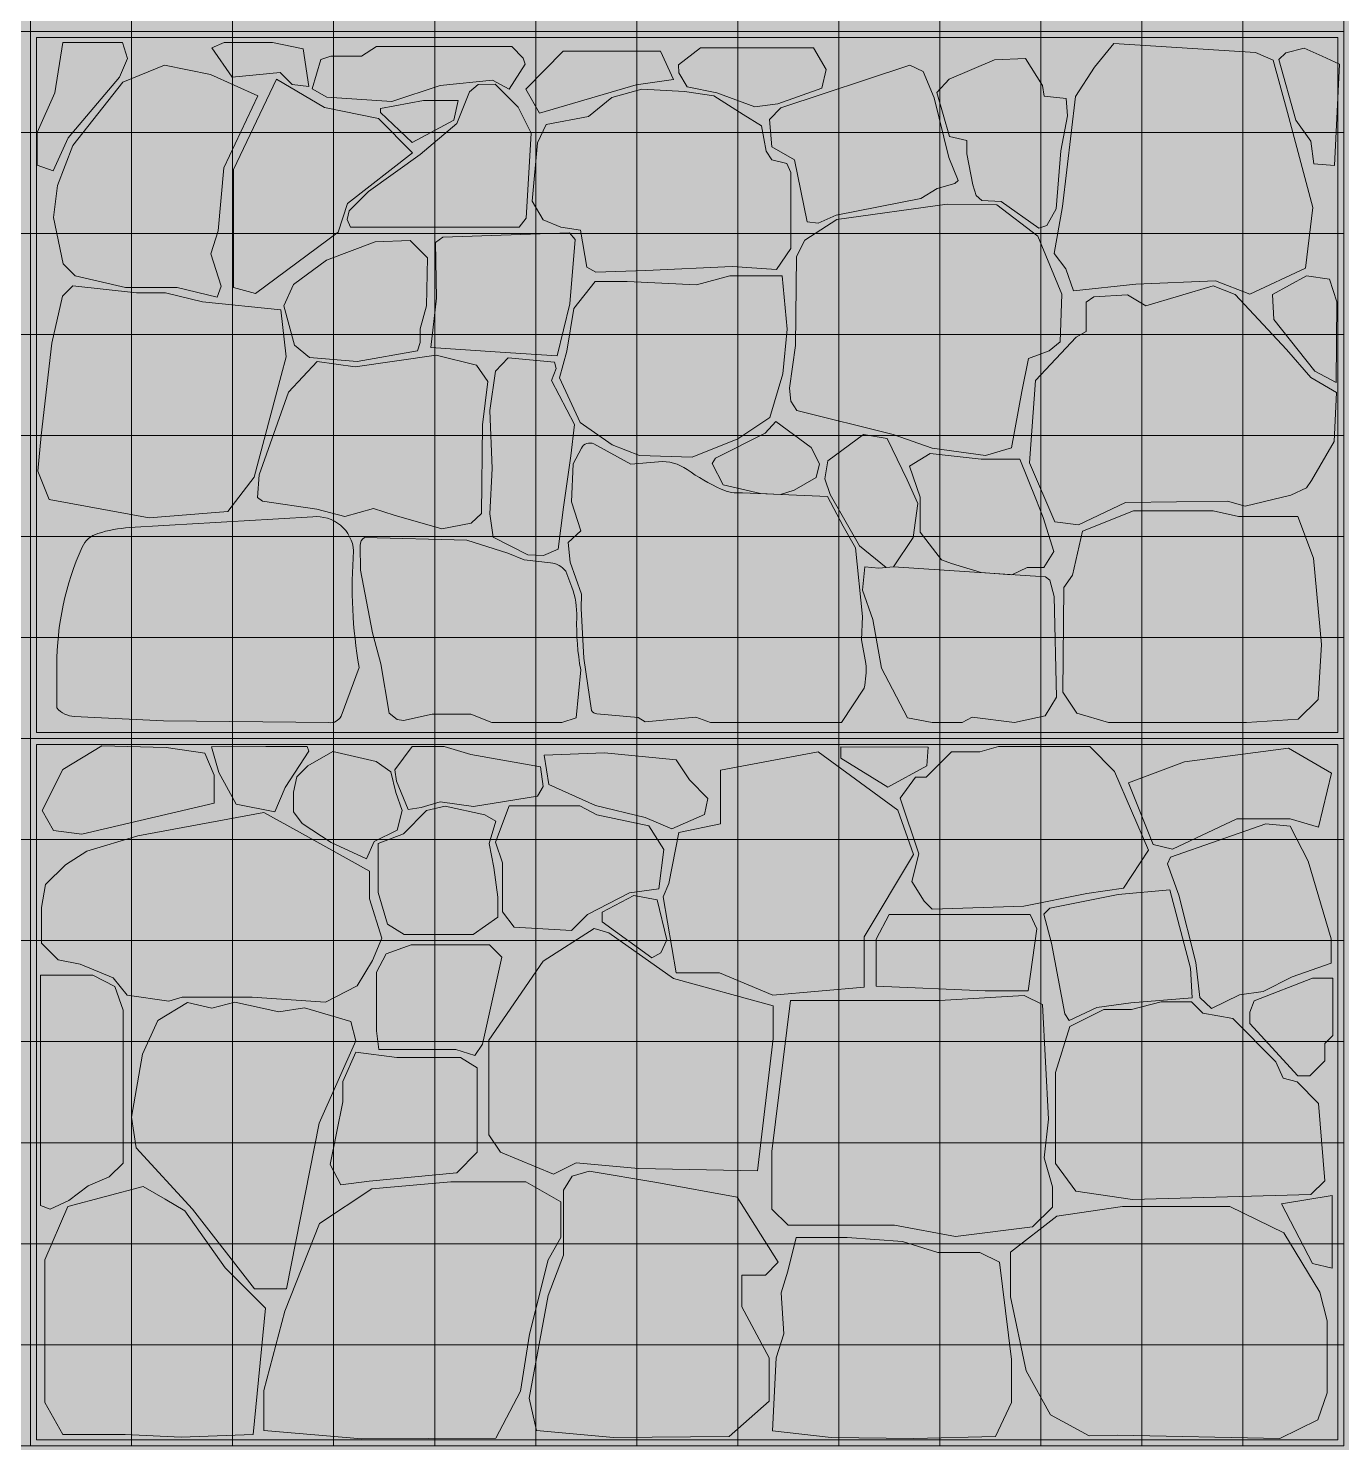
# Model space of a CAD drawing. Header units: centimetres. Extents: x -4381 to 5639, y -3920 to 4826.
# Drawn here: x 189.144 to 190.524, y 2.444 to 3.93 of the extents above; entities that cross this region are included whole.
import ezdxf
from ezdxf.xclip import XClip

# ---------------------------------------------------------------- set-up
doc = ezdxf.new("R2010")
doc.units = ezdxf.units.CM
doc.header["$MEASUREMENT"] = 0
doc.header["$XCLIPFRAME"] = 0
doc.set_wipeout_variables(frame=1)
doc.linetypes.add('Wipeout_Contour', pattern=[100, 0, -100])
for name, color, linetype in [('0- SITE', 7, 'Continuous'), ('Drawing & Figure', 7, 'Continuous'), ('Mur de clôture', 7, 'Continuous')]:
    doc.layers.add(name, color=color, linetype=linetype)
for name, color, linetype, lineweight, true_color in [('cad-block.com_Pen_No__62', 7, 'Continuous', 5, 0xaaaaaa), ('hatch stone_Pen_No__254', 7, 'Continuous', 13, 0xe8e8e8), ('Mur de clôture_Pen_No__178', 7, 'Continuous', 5, 0xbda888)]:
    doc.layers.add(name, color=color, linetype=linetype, lineweight=lineweight, true_color=true_color)
doc.layers.add('net_Pen_No__1', color=7, linetype='Continuous', lineweight=5)

# ---------------------------------------------------------------- blocks, each defined once
blk = doc.blocks.new('Drawing_15_15', base_point=(-267.6734, 10.6179))
at = {"layer": 'hatch stone_Pen_No__254', "linetype": 'Continuous', "ltscale": 10}
for points in [[(189.1701, 3.7803), (189.186, 3.8148), (189.2398, 3.8787), (189.2482, 3.8982), (189.2431, 3.9149), (189.1802, 3.9149), (189.1721, 3.8621), (189.1533, 3.8206), (189.1533, 3.7861)], [(189.3584, 3.8785), (189.4087, 3.8835), (189.4212, 3.871), (189.4388, 3.8688), (189.433, 3.9083), (189.4007, 3.9149), (189.3498, 3.9149), (189.3368, 3.9094)], [(189.4516, 3.8972), (189.4424, 3.8662), (189.4576, 3.8575), (189.5262, 3.8532), (189.577, 3.8697), (189.6317, 3.8753), (189.6494, 3.8661), (189.6662, 3.8922), (189.6642, 3.8986), (189.652, 3.9108), (189.5098, 3.9108), (189.4941, 3.9007), (189.462, 3.9007)], [(189.978, 3.8671), (189.9824, 3.8867), (189.9692, 3.9093), (189.8504, 3.9093), (189.8272, 3.8914), (189.8275, 3.8831), (189.8364, 3.8685), (189.8676, 3.8622), (189.9075, 3.8473), (189.9318, 3.8506)], [(190.2425, 3.6542), (190.308, 3.6612), (190.3917, 3.6647), (190.4277, 3.6504), (190.486, 3.6778), (190.4938, 3.7417), (190.4674, 3.8415), (190.4523, 3.8965), (190.4336, 3.9046), (190.2848, 3.914), (190.2644, 3.889), (190.2445, 3.8582), (190.2309, 3.7427), (190.2221, 3.6933), (190.2342, 3.6772)], [(189.6814, 3.8409), (189.7827, 3.8705), (189.822, 3.8762), (189.8084, 3.9058), (189.7062, 3.9058), (189.6669, 3.866)], [(190.14, 3.7542), (190.146, 3.7491), (190.1663, 3.7481), (190.2059, 3.7199), (190.2142, 3.7227), (190.2242, 3.7401), (190.229, 3.8013), (190.2362, 3.838), (190.2345, 3.8563), (190.2116, 3.8587), (190.2099, 3.8698), (190.1918, 3.8983), (190.1593, 3.8967), (190.1116, 3.8764), (190.0989, 3.8626), (190.112, 3.8161), (190.1304, 3.8119), (190.1304, 3.798), (190.1367, 3.7656)], [(190.5166, 3.7858), (190.5218, 3.8924), (190.5038, 3.9008), (190.4849, 3.909), (190.4654, 3.9042), (190.4582, 3.897), (190.4761, 3.8335), (190.4918, 3.8113), (190.495, 3.7874)], [(189.3426, 3.6474), (189.3466, 3.659), (189.3357, 3.6931), (189.3436, 3.717), (189.3494, 3.7834), (189.3854, 3.8589), (189.3355, 3.8814), (189.287, 3.8913), (189.2433, 3.8732), (189.1907, 3.8067), (189.1748, 3.7648), (189.1707, 3.7312), (189.1808, 3.6823), (189.1933, 3.6699), (189.2462, 3.6577), (189.3004, 3.6577)], [(189.9624, 3.7267), (189.974, 3.7251), (189.9931, 3.7337), (190.0819, 3.7512), (190.0992, 3.7615), (190.1178, 3.7667), (190.1211, 3.7699), (190.1115, 3.7941), (190.096, 3.857), (190.0843, 3.8846), (190.0705, 3.8912), (189.9349, 3.8462), (189.9228, 3.834), (189.9253, 3.8054), (189.9491, 3.7918)], [(189.4049, 3.8765), (189.3596, 3.7816), (189.3596, 3.6577), (189.3827, 3.6514), (189.4696, 3.7158), (189.4794, 3.7459), (189.5479, 3.7991), (189.5119, 3.8351), (189.4552, 3.8467)], [(189.6167, 3.8709), (189.6075, 3.8631), (189.5943, 3.8298), (189.5559, 3.7972), (189.5016, 3.7584), (189.4812, 3.738), (189.4792, 3.729), (189.4828, 3.7209), (189.6598, 3.7209), (189.6672, 3.7303), (189.6723, 3.8199), (189.6588, 3.8472), (189.6348, 3.8712)], [(189.7243, 3.7179), (189.731, 3.6788), (189.7404, 3.6738), (189.7928, 3.6753), (189.8837, 3.6795), (189.9301, 3.6766), (189.9452, 3.6986), (189.9454, 3.7785), (189.941, 3.7877), (189.9254, 3.7916), (189.9195, 3.8009), (189.9145, 3.8273), (189.8952, 3.8395), (189.8643, 3.8591), (189.8337, 3.8635), (189.7888, 3.8661), (189.7574, 3.8574), (189.7328, 3.8372), (189.6883, 3.8287), (189.6791, 3.8095), (189.6736, 3.7484), (189.6851, 3.7288), (189.7037, 3.7209)], [(189.5142, 3.8415), (189.5473, 3.8101), (189.5911, 3.8335), (189.5956, 3.854), (189.5593, 3.854), (189.5142, 3.8455)], [(189.9515, 3.5282), (190.0528, 3.5031), (190.0938, 3.4886), (190.1499, 3.4809), (190.1773, 3.4891), (190.188, 3.5483), (190.1951, 3.583), (190.2167, 3.5909), (190.2285, 3.6005), (190.2302, 3.6507), (190.2048, 3.7114), (190.1617, 3.7443), (190.1096, 3.7452), (189.9935, 3.7291), (189.9602, 3.7073), (189.9514, 3.6903), (189.9501, 3.5967), (189.9438, 3.5519), (189.9454, 3.5383)], [(189.4394, 3.5841), (189.4897, 3.5798), (189.5531, 3.591), (189.5558, 3.5997), (189.5558, 3.6143), (189.5624, 3.6382), (189.5634, 3.6888), (189.5453, 3.7069), (189.5085, 3.7055), (189.4573, 3.6862), (189.4227, 3.6606), (189.4126, 3.6383), (189.4238, 3.5971)], [(189.5672, 3.5946), (189.6398, 3.5896), (189.6999, 3.5857), (189.7132, 3.6405), (189.7187, 3.7081), (189.7126, 3.7151), (189.5798, 3.7106), (189.5721, 3.7049), (189.5729, 3.6463)], [(189.1661, 3.4348), (189.271, 3.4156), (189.3538, 3.4221), (189.3814, 3.4581), (189.4098, 3.5652), (189.4151, 3.5848), (189.4094, 3.634), (189.3271, 3.6424), (189.2883, 3.6518), (189.2578, 3.6518), (189.1908, 3.6594), (189.18, 3.6486), (189.1687, 3.5989), (189.1574, 3.5021), (189.154, 3.4645)], [(189.7024, 3.5625), (189.7239, 3.5158), (189.7577, 3.4922), (189.7863, 3.4811), (189.8416, 3.4793), (189.8897, 3.4987), (189.9232, 3.5211), (189.937, 3.567), (189.9414, 3.6138), (189.9362, 3.6699), (189.8814, 3.6699), (189.8462, 3.6604), (189.7732, 3.6639), (189.7397, 3.6639), (189.7172, 3.6356), (189.7098, 3.5906)], [(190.2229, 3.4115), (190.2476, 3.4083), (190.297, 3.4316), (190.4043, 3.4329), (190.4229, 3.4277), (190.4708, 3.4393), (190.4872, 3.4472), (190.4924, 3.4549), (190.5164, 3.4959), (190.5188, 3.5471), (190.4917, 3.563), (190.4663, 3.5924), (190.4121, 3.6501), (190.3892, 3.6592), (190.3185, 3.6384), (190.2991, 3.6498), (190.2636, 3.6478), (190.2556, 3.6422), (190.2556, 3.6113), (190.245, 3.6053), (190.2023, 3.5597), (190.196, 3.4734)], [(190.4513, 3.6502), (190.4527, 3.6239), (190.4958, 3.5696), (190.5182, 3.5577), (190.5192, 3.6425), (190.5113, 3.6665), (190.4871, 3.6697)], [(189.3848, 3.437), (189.39, 3.4331), (189.4472, 3.4246), (189.4766, 3.4169), (189.5068, 3.4254), (189.5285, 3.4184), (189.5787, 3.404), (189.6095, 3.41), (189.6204, 3.4202), (189.6214, 3.5131), (189.6269, 3.5587), (189.6149, 3.576), (189.5725, 3.5866), (189.4875, 3.5743), (189.4476, 3.5797), (189.4174, 3.5477), (189.3866, 3.4608)], [(189.669, 3.3767), (189.6856, 3.3758), (189.701, 3.3825), (189.7065, 3.4266), (189.7142, 3.4807), (189.7181, 3.5136), (189.6938, 3.56), (189.6987, 3.5723), (189.6971, 3.5792), (189.6482, 3.5836), (189.635, 3.5697), (189.6289, 3.5283), (189.6315, 3.4672), (189.6292, 3.4197), (189.6324, 3.3951)], [(189.8744, 3.4502), (189.9134, 3.441), (189.9343, 3.4401), (189.9489, 3.4446), (189.972, 3.4579), (189.9754, 3.4722), (189.9666, 3.4893), (189.9294, 3.5167), (189.9182, 3.5045), (189.8663, 3.4784), (189.8628, 3.4728)], [(189.7922, 3.2011), (189.8454, 3.2061), (189.861, 3.2003), (189.9987, 3.2003), (190.0223, 3.2366, 0.078557), (190.0241, 3.2625), (190.0196, 3.2875), (190.0207, 3.3117), (190.0133, 3.3839), (190.0003, 3.4068), (189.9837, 3.438), (189.8945, 3.4418, -0.129508), (189.8722, 3.4457, -0.047136), (189.8363, 3.4663, 0.178869), (189.8062, 3.4744), (189.7771, 3.4718), (189.7383, 3.4932, 0.402294), (189.7252, 3.4889), (189.7165, 3.4724), (189.7149, 3.4324), (189.7247, 3.4017), (189.7113, 3.3896), (189.7134, 3.369), (189.7254, 3.3353), (189.725, 3.3201), (189.7279, 3.268), (189.736, 3.2129, 0.271244), (189.7415, 3.2096), (189.7848, 3.2057)], [(189.9809, 3.4566), (189.9866, 3.44), (190.0174, 3.3862), (190.0454, 3.3634), (190.0531, 3.3642), (190.0739, 3.3948), (190.0787, 3.4307), (190.0676, 3.4556), (190.0465, 3.4989), (190.0217, 3.5032), (189.9843, 3.4755)], [(190.1141, 3.3676), (190.1452, 3.358), (190.1774, 3.3558), (190.1938, 3.3634), (190.2111, 3.3634), (190.2217, 3.3802), (190.2106, 3.4159), (190.2027, 3.4354), (190.1858, 3.4771), (190.1454, 3.4771), (190.0916, 3.483), (190.07, 3.4698), (190.0812, 3.4373), (190.0812, 3.4006), (190.1036, 3.3713)], [(190.2792, 3.2003), (190.3439, 3.2003), (190.4242, 3.2003), (190.4786, 3.2038), (190.4993, 3.2245), (190.503, 3.2825), (190.4944, 3.3732), (190.478, 3.4168), (190.4157, 3.4168), (190.3891, 3.4229), (190.3054, 3.4229), (190.2519, 3.4016), (190.2412, 3.3554), (190.2321, 3.3424), (190.2311, 3.2324), (190.2458, 3.2101)], [(189.174, 3.2157, 0.202929), (189.1924, 3.2068), (189.2862, 3.2023), (189.46, 3.2003, 0.315943), (189.4728, 3.2072), (189.4917, 3.2583, -0.062601), (189.4859, 3.3807, 0.423499), (189.4431, 3.4166), (189.2503, 3.4053, 0.056058), (189.2172, 3.3991, 0.216368), (189.2007, 3.3847, 0.106349), (189.174, 3.2603)], [(189.5233, 3.2102), (189.5315, 3.2036), (189.5382, 3.2026), (189.5684, 3.2092), (189.6091, 3.2092), (189.631, 3.2003), (189.7048, 3.2003), (189.7199, 3.2054), (189.7246, 3.2558, -0.055011), (189.7204, 3.3107, 0.099308), (189.7151, 3.3428), (189.7088, 3.3594, 0.204724), (189.6928, 3.3684), (189.6652, 3.3715), (189.6479, 3.3784), (189.6048, 3.3922), (189.4974, 3.3949, 0.262334), (189.4927, 3.3863), (189.493, 3.3607), (189.5056, 3.2948), (189.5144, 3.2621)], [(190.0678, 3.2053), (190.0938, 3.2003), (190.1255, 3.2003), (190.136, 3.2061), (190.1803, 3.2003), (190.2127, 3.2073), (190.2245, 3.2271), (190.2219, 3.333), (190.2175, 3.35), (190.2128, 3.3534), (190.0531, 3.3642), (190.0378, 3.3625), (190.0231, 3.3639), (190.0208, 3.3396), (190.0315, 3.3086), (190.0406, 3.2576)], [(189.3394, 3.1156), (189.3394, 3.1451), (189.3297, 3.1681), (189.2889, 3.1743), (189.2213, 3.1758), (189.1803, 3.1512), (189.1586, 3.1081), (189.1704, 3.0871), (189.2003, 3.083)], [(189.3624, 3.1148), (189.4032, 3.1066), (189.414, 3.1322), (189.4387, 3.1703), (189.4372, 3.1754), (189.3937, 3.1752), (189.3364, 3.175), (189.3442, 3.148)], [(189.4639, 3.17), (189.4379, 3.155), (189.4262, 3.1434), (189.4227, 3.1273), (189.4227, 3.1066), (189.4319, 3.0945), (189.4622, 3.0742), (189.4993, 3.0573), (189.5074, 3.0755), (189.5315, 3.0873), (189.5368, 3.108), (189.5303, 3.1268), (189.525, 3.1485), (189.5096, 3.1596)], [(189.5308, 3.1387), (189.5433, 3.1092), (189.557, 3.1113), (189.5768, 3.1171), (189.6118, 3.1123), (189.6792, 3.1229), (189.685, 3.1333), (189.6822, 3.1538), (189.609, 3.167), (189.5809, 3.1751), (189.5473, 3.1754), (189.5291, 3.1507)], [(189.6863, 3.1662), (189.6911, 3.1352), (189.7402, 3.1134), (189.7921, 3.1005), (189.8203, 3.0886), (189.8546, 3.1038), (189.8582, 3.1207), (189.8389, 3.1401), (189.825, 3.1611), (189.7497, 3.1686)], [(189.8249, 2.9374), (189.8702, 2.9374), (189.9265, 2.9139), (190.0225, 2.9222), (190.0225, 2.9752), (190.0741, 3.0618), (190.0576, 3.1085), (189.9739, 3.1696), (189.8714, 3.1505), (189.8715, 3.094), (189.8277, 3.0848), (189.8171, 3.0312), (189.8111, 3.0173)], [(189.9978, 3.1749), (189.998, 3.1631), (190.0473, 3.1324), (190.0881, 3.1549), (190.0898, 3.1745)], [(190.0938, 3.0043), (190.19, 3.0076), (190.2565, 3.0209), (190.2949, 3.0262), (190.3213, 3.0664), (190.2855, 3.1491), (190.2594, 3.1752), (190.1634, 3.1752), (190.1439, 3.1695), (190.1141, 3.1695), (190.0877, 3.1431), (190.0764, 3.1431), (190.0603, 3.121), (190.0798, 3.0625), (190.0726, 3.0335), (190.0854, 3.0127)], [(190.3464, 3.0674), (190.414, 3.0991), (190.4702, 3.0991), (190.4997, 3.0903), (190.5134, 3.1471), (190.4682, 3.1735), (190.359, 3.1593), (190.3001, 3.1371), (190.3261, 3.0723)], [(189.5117, 3.0733), (189.5117, 3.0217), (189.5214, 2.9886), (189.539, 2.9777), (189.6114, 2.9777), (189.6373, 2.9958), (189.6373, 3.0168), (189.6331, 3.0481), (189.6282, 3.0734), (189.6354, 3.0967), (189.6238, 3.1035), (189.582, 3.1124), (189.5626, 3.1081), (189.5382, 3.0836)], [(189.635, 3.0746), (189.6425, 3.0531), (189.6425, 3.0015), (189.6546, 2.9854), (189.715, 2.9819), (189.7317, 2.9986), (189.7758, 3.0216), (189.8067, 3.0257), (189.812, 3.0671), (189.796, 3.0919), (189.7416, 3.1034), (189.7237, 3.1129), (189.6493, 3.1129)], [(189.158, 3.006), (189.158, 2.9686), (189.1755, 2.9512), (189.1986, 2.9464), (189.2334, 2.9323), (189.248, 2.9141), (189.2916, 2.9077), (189.3059, 2.9119), (189.3793, 2.9119), (189.4565, 2.9066), (189.4895, 2.9236), (189.5058, 2.9502), (189.5157, 2.9737), (189.5025, 3.015), (189.5025, 3.0443), (189.3914, 3.106), (189.2591, 3.0814), (189.2054, 3.0653), (189.1832, 3.051), (189.1623, 3.0301)], [(190.3752, 2.9114), (190.3873, 2.8999), (190.4169, 2.9142), (190.4418, 2.9179), (190.4722, 2.9331), (190.5131, 2.9477), (190.5131, 2.973), (190.4891, 3.0549), (190.4702, 3.0916), (190.4446, 3.0941), (190.3443, 3.0591), (190.3412, 3.0519), (190.3529, 3.0191), (190.3709, 2.9481)], [(189.7471, 2.991), (189.7993, 2.9533), (189.8089, 2.9585), (189.8151, 2.9721), (189.8049, 3.014), (189.7802, 3.0188), (189.7471, 3.0013)], [(190.2334, 2.8942), (190.2377, 2.8874), (190.267, 2.901), (190.3025, 2.906), (190.3672, 2.9111), (190.3654, 2.9424), (190.3435, 3.0246), (190.2893, 3.0198), (190.2175, 3.0053), (190.2113, 2.9991), (190.2192, 2.9687)], [(190.035, 2.9234), (190.1494, 2.9185), (190.1948, 2.9185), (190.2037, 2.9838), (190.1969, 2.9988), (190.0485, 2.9988), (190.035, 2.9729)], [(189.7854, 2.7318), (189.9104, 2.7294), (189.9267, 2.8685), (189.9267, 2.9026), (189.822, 2.9315), (189.7541, 2.9794), (189.7385, 2.984), (189.685, 2.9495), (189.628, 2.8665), (189.628, 2.7671), (189.6401, 2.7491), (189.6961, 2.726), (189.7196, 2.7378)], [(189.5123, 2.8568), (189.5933, 2.8568), (189.6132, 2.8504), (189.6214, 2.8624), (189.6417, 2.9538), (189.6286, 2.967), (189.5465, 2.967), (189.5201, 2.9573), (189.5098, 2.9381), (189.5098, 2.8764)], [(189.1569, 2.6928), (189.1671, 2.689), (189.1865, 2.698), (189.2069, 2.7135), (189.2292, 2.723), (189.2436, 2.7374), (189.2436, 2.898), (189.2349, 2.9232), (189.2119, 2.9349), (189.1569, 2.9349)], [(190.4276, 2.8841), (190.4781, 2.8291), (190.4908, 2.8291), (190.5066, 2.8449), (190.5066, 2.863), (190.515, 2.8715), (190.515, 2.9318), (190.4935, 2.9318), (190.4323, 2.9079), (190.4276, 2.8961)], [(189.9253, 2.6889), (189.9424, 2.6722), (190.0541, 2.6722), (190.1182, 2.6604), (190.1994, 2.6704), (190.2203, 2.6913), (190.2203, 2.7126), (190.2117, 2.7431), (190.2162, 2.7836), (190.2099, 2.9043), (190.1906, 2.9137), (190.1014, 2.9084), (189.945, 2.9084), (189.9253, 2.7496)], [(189.2575, 2.7534), (189.3165, 2.6892), (189.3816, 2.6053), (189.4155, 2.6053), (189.4498, 2.7793), (189.4881, 2.8661), (189.4831, 2.8863), (189.4344, 2.9005), (189.4074, 2.8964), (189.3612, 2.9067), (189.3369, 2.9003), (189.3114, 2.9062), (189.2803, 2.8873), (189.2639, 2.8519), (189.2524, 2.7859)], [(190.3044, 2.6993), (190.4917, 2.7044), (190.5063, 2.719), (190.4997, 2.8002), (190.4773, 2.8227), (190.4626, 2.8267), (190.455, 2.844), (190.4097, 2.8893), (190.3782, 2.8949), (190.3663, 2.9069), (190.3346, 2.9069), (190.3032, 2.8988), (190.2742, 2.8988), (190.2385, 2.8809), (190.2234, 2.8327), (190.2234, 2.7372), (190.2448, 2.7079)], [(189.4726, 2.7145), (189.5023, 2.7185), (189.5944, 2.7274), (189.6158, 2.7488), (189.6158, 2.8375), (189.5981, 2.8486), (189.5313, 2.8486), (189.4881, 2.8541), (189.4744, 2.8232), (189.4744, 2.8017), (189.4613, 2.7359)], [(189.6704, 2.4903), (189.6782, 2.4565), (189.759, 2.4492), (189.8804, 2.4503), (189.9227, 2.4874), (189.9227, 2.5329), (189.8939, 2.5863), (189.8939, 2.6198), (189.9186, 2.6198), (189.9321, 2.6333), (189.8888, 2.7015), (189.8046, 2.7172), (189.7335, 2.7289), (189.7154, 2.7238), (189.7065, 2.7091), (189.7065, 2.6408), (189.6903, 2.5982)], [(189.1615, 2.6359), (189.1615, 2.486), (189.1802, 2.4524), (189.2459, 2.4524), (189.3046, 2.4493), (189.3805, 2.4522), (189.3932, 2.5851), (189.3508, 2.6275), (189.3087, 2.6872), (189.2647, 2.7129), (189.1855, 2.6918)], [(189.3915, 2.4566), (189.4946, 2.4478), (189.6355, 2.4484), (189.6611, 2.4979), (189.6706, 2.5577), (189.6902, 2.6358), (189.7036, 2.6592), (189.7036, 2.6967), (189.667, 2.7177), (189.5879, 2.7177), (189.505, 2.7103), (189.45, 2.674), (189.4135, 2.582), (189.3915, 2.4984)], [(190.4593, 2.4482), (190.4991, 2.4677), (190.5089, 2.4962), (190.5089, 2.5716), (190.5013, 2.6019), (190.4635, 2.6643), (190.4066, 2.692), (190.294, 2.692), (190.225, 2.6817), (190.176, 2.644), (190.176, 2.5968), (190.1927, 2.5191), (190.2183, 2.4729), (190.2589, 2.451), (190.2885, 2.4516)], [(190.461, 2.6946), (190.4935, 2.632), (190.5142, 2.6272), (190.5142, 2.7034)], [(189.9259, 2.4561), (189.9877, 2.4491), (190.0747, 2.4481), (190.1605, 2.4503), (190.1773, 2.486), (190.1773, 2.5311), (190.1645, 2.6333), (190.1441, 2.6435), (190.0997, 2.6435), (190.0628, 2.655), (190.0047, 2.6594), (189.9511, 2.6594), (189.9421, 2.6239), (189.935, 2.6011), (189.9379, 2.5582), (189.9299, 2.5328)]]:
    blk.add_hatch(color=256, dxfattribs=at).paths.add_polyline_path(points)
at = {"color": 254, "linetype": 'Wipeout_Contour', "lineweight": 0, "ltscale": 758.757441}
blk.add_wipeout([(187.8035, 2.5014), (191.5008, 2.1556), (191.5693, 2.1494), (187.8062, 2.5014)], dxfattribs=at).dxf.layer = '0- SITE'
at = {"color": 254, "linetype": 'Wipeout_Contour', "lineweight": 0, "ltscale": 1671.77046}
blk.add_wipeout([(179.4853, 5.4131), (179.4853, 3.1827), (181.1878, 3.0031), (181.4619, 2.9897), (187.4252, 2.5376), (187.8062, 2.5014), (191.5693, 2.1494), (191.6061, 2.1461), (191.6061, 5.4131)], dxfattribs=at).dxf.layer = 'Mur de clôture'
at = {"layer": 'Mur de clôture_Pen_No__178', "linetype": 'Continuous', "ltscale": 10}
blk.add_hatch(color=256, dxfattribs=at).paths.add_polyline_path([(179.4853, 5.4131), (179.4853, 3.1827), (181.1878, 3.0031), (181.4619, 2.9897), (187.4252, 2.5376), (187.8062, 2.5014), (191.5693, 2.1494), (191.6061, 2.1461), (191.6061, 5.4131)])
at = {"layer": 'cad-block.com_Pen_No__62', "linetype": 'Continuous', "ltscale": 10, "flags": 128}
for points in [[(189.1701, 3.7803), (189.1533, 3.7861), (189.1533, 3.8206), (189.1721, 3.8621), (189.1802, 3.9149), (189.2431, 3.9149), (189.2482, 3.8982), (189.2398, 3.8787), (189.186, 3.8148), (189.1701, 3.7803)], [(189.3584, 3.8785), (189.3368, 3.9094), (189.3498, 3.9149), (189.4007, 3.9149), (189.433, 3.9083), (189.4388, 3.8688), (189.4212, 3.871), (189.4087, 3.8835), (189.3584, 3.8785)], [(189.4516, 3.8972), (189.4424, 3.8662), (189.4576, 3.8575), (189.5262, 3.8532), (189.577, 3.8697), (189.6317, 3.8753), (189.6494, 3.8661), (189.6662, 3.8922), (189.6642, 3.8986), (189.652, 3.9108), (189.5098, 3.9108), (189.4941, 3.9007), (189.462, 3.9007), (189.4516, 3.8972)], [(189.978, 3.8671), (189.9318, 3.8506), (189.9075, 3.8473), (189.8676, 3.8622), (189.8364, 3.8685), (189.8275, 3.8831), (189.8272, 3.8914), (189.8504, 3.9093), (189.9692, 3.9093), (189.9824, 3.8867), (189.978, 3.8671)], [(190.2425, 3.6542), (190.2342, 3.6772), (190.2221, 3.6933), (190.2309, 3.7427), (190.2445, 3.8582), (190.2644, 3.889), (190.2848, 3.914), (190.4336, 3.9046), (190.4523, 3.8965), (190.4674, 3.8415), (190.4938, 3.7417), (190.486, 3.6778), (190.4277, 3.6504), (190.3917, 3.6647), (190.308, 3.6612), (190.2425, 3.6542)], [(189.6814, 3.8409), (189.6669, 3.866), (189.7062, 3.9058), (189.8084, 3.9058), (189.822, 3.8762), (189.7827, 3.8705), (189.6814, 3.8409)], [(190.14, 3.7542), (190.1367, 3.7656), (190.1304, 3.798), (190.1304, 3.8119), (190.112, 3.8161), (190.0989, 3.8626), (190.1116, 3.8764), (190.1593, 3.8967), (190.1918, 3.8983), (190.2099, 3.8698), (190.2116, 3.8587), (190.2345, 3.8563), (190.2362, 3.838), (190.229, 3.8013), (190.2242, 3.7401), (190.2142, 3.7227), (190.2059, 3.7199), (190.1663, 3.7481), (190.146, 3.7491), (190.14, 3.7542)], [(190.5166, 3.7858), (190.5218, 3.8924), (190.5038, 3.9008), (190.4849, 3.909), (190.4654, 3.9042), (190.4582, 3.897), (190.4761, 3.8335), (190.4918, 3.8113), (190.495, 3.7874), (190.5166, 3.7858)], [(189.3426, 3.6474), (189.3004, 3.6577), (189.2462, 3.6577), (189.1933, 3.6699), (189.1808, 3.6823), (189.1707, 3.7312), (189.1748, 3.7648), (189.1907, 3.8067), (189.2433, 3.8732), (189.287, 3.8913), (189.3355, 3.8814), (189.3854, 3.8589), (189.3494, 3.7834), (189.3436, 3.717), (189.3357, 3.6931), (189.3466, 3.659), (189.3426, 3.6474)], [(189.9624, 3.7267), (189.9491, 3.7918), (189.9253, 3.8054), (189.9228, 3.834), (189.9349, 3.8462), (190.0705, 3.8912), (190.0843, 3.8846), (190.096, 3.857), (190.1115, 3.7941), (190.1211, 3.7699), (190.1178, 3.7667), (190.0992, 3.7615), (190.0819, 3.7512), (189.9931, 3.7337), (189.974, 3.7251), (189.9624, 3.7267)], [(189.4049, 3.8765), (189.3596, 3.7816), (189.3596, 3.6577), (189.3827, 3.6514), (189.4696, 3.7158), (189.4794, 3.7459), (189.5479, 3.7991), (189.5119, 3.8351), (189.4552, 3.8467), (189.4049, 3.8765)], [(189.6167, 3.8709), (189.6348, 3.8712), (189.6588, 3.8472), (189.6723, 3.8199), (189.6672, 3.7303), (189.6598, 3.7209), (189.4828, 3.7209), (189.4792, 3.729), (189.4812, 3.738), (189.5016, 3.7584), (189.5559, 3.7972), (189.5943, 3.8298), (189.6075, 3.8631), (189.6167, 3.8709)], [(189.7243, 3.7179), (189.731, 3.6788), (189.7404, 3.6738), (189.7928, 3.6753), (189.8837, 3.6795), (189.9301, 3.6766), (189.9452, 3.6986), (189.9454, 3.7785), (189.941, 3.7877), (189.9254, 3.7916), (189.9195, 3.8009), (189.9145, 3.8273), (189.8952, 3.8395), (189.8643, 3.8591), (189.8337, 3.8635), (189.7888, 3.8661), (189.7574, 3.8574), (189.7328, 3.8372), (189.6883, 3.8287), (189.6791, 3.8095), (189.6736, 3.7484), (189.6851, 3.7288), (189.7037, 3.7209), (189.7243, 3.7179)], [(189.5142, 3.8415), (189.5142, 3.8455), (189.5593, 3.854), (189.5956, 3.854), (189.5911, 3.8335), (189.5473, 3.8101), (189.5142, 3.8415)], [(189.9515, 3.5282), (190.0528, 3.5031), (190.0938, 3.4886), (190.1499, 3.4809), (190.1773, 3.4891), (190.188, 3.5483), (190.1951, 3.583), (190.2167, 3.5909), (190.2285, 3.6005), (190.2302, 3.6507), (190.2048, 3.7114), (190.1617, 3.7443), (190.1096, 3.7452), (189.9935, 3.7291), (189.9602, 3.7073), (189.9514, 3.6903), (189.9501, 3.5967), (189.9438, 3.5519), (189.9454, 3.5383), (189.9515, 3.5282)], [(189.4394, 3.5841), (189.4238, 3.5971), (189.4126, 3.6383), (189.4227, 3.6606), (189.4573, 3.6862), (189.5085, 3.7055), (189.5453, 3.7069), (189.5634, 3.6888), (189.5624, 3.6382), (189.5558, 3.6143), (189.5558, 3.5997), (189.5531, 3.591), (189.4897, 3.5798), (189.4394, 3.5841)], [(189.5672, 3.5946), (189.5729, 3.6463), (189.5721, 3.7049), (189.5798, 3.7106), (189.7126, 3.7151), (189.7187, 3.7081), (189.7132, 3.6405), (189.6999, 3.5857), (189.6398, 3.5896), (189.5672, 3.5944)], [(189.1661, 3.4348), (189.271, 3.4156), (189.3538, 3.4221), (189.3814, 3.4581), (189.4098, 3.5652), (189.4151, 3.5848), (189.4094, 3.634), (189.3271, 3.6424), (189.2883, 3.6518), (189.2578, 3.6518), (189.1908, 3.6594), (189.18, 3.6486), (189.1687, 3.5989), (189.1574, 3.5021), (189.154, 3.4645), (189.1661, 3.4348)], [(189.7024, 3.5625), (189.7098, 3.5906), (189.7172, 3.6356), (189.7397, 3.6639), (189.7732, 3.6639), (189.8462, 3.6604), (189.8814, 3.6699), (189.9362, 3.6699), (189.9414, 3.6138), (189.937, 3.567), (189.9232, 3.5211), (189.8897, 3.4987), (189.8416, 3.4793), (189.7863, 3.4811), (189.7577, 3.4922), (189.7239, 3.5158), (189.7024, 3.5625)], [(190.2229, 3.4115), (190.196, 3.4734), (190.2023, 3.5597), (190.245, 3.6053), (190.2556, 3.6113), (190.2556, 3.6422), (190.2636, 3.6478), (190.2991, 3.6498), (190.3185, 3.6384), (190.3892, 3.6592), (190.4121, 3.6501), (190.4663, 3.5924), (190.4917, 3.563), (190.5188, 3.5471), (190.5164, 3.4959), (190.4924, 3.4549), (190.4872, 3.4472), (190.4708, 3.4393), (190.4229, 3.4277), (190.4043, 3.4329), (190.297, 3.4316), (190.2476, 3.4083), (190.2229, 3.4115)], [(190.4513, 3.6502), (190.4527, 3.6239), (190.4958, 3.5696), (190.5182, 3.5577), (190.5192, 3.6425), (190.5113, 3.6665), (190.4871, 3.6697), (190.4513, 3.6502)], [(189.3848, 3.437), (189.3866, 3.4608), (189.4174, 3.5477), (189.4476, 3.5797), (189.4875, 3.5743), (189.5725, 3.5866), (189.6149, 3.576), (189.6269, 3.5587), (189.6214, 3.5131), (189.6204, 3.4202), (189.6095, 3.41), (189.5787, 3.404), (189.5285, 3.4184), (189.5068, 3.4254), (189.4766, 3.4169), (189.4472, 3.4246), (189.39, 3.4331), (189.3848, 3.437)], [(189.669, 3.3767), (189.6324, 3.3951), (189.6292, 3.4197), (189.6315, 3.4672), (189.6289, 3.5283), (189.635, 3.5697), (189.6482, 3.5836), (189.6971, 3.5792), (189.6987, 3.5723), (189.6938, 3.56), (189.7181, 3.5136), (189.7142, 3.4807), (189.7065, 3.4266), (189.701, 3.3825), (189.6856, 3.3758), (189.669, 3.3767)], [(189.8744, 3.4502), (189.8628, 3.4728), (189.8663, 3.4784), (189.9182, 3.5045), (189.9294, 3.5167), (189.9666, 3.4893), (189.9754, 3.4722), (189.972, 3.4579), (189.9489, 3.4446), (189.9343, 3.4401), (189.9134, 3.441), (189.8744, 3.4502)], [(189.9809, 3.4566), (189.9843, 3.4755), (190.0217, 3.5032), (190.0465, 3.4989), (190.0676, 3.4556), (190.0787, 3.4307), (190.0739, 3.3948), (190.0531, 3.3642), (190.0454, 3.3634), (190.0174, 3.3862), (189.9866, 3.44), (189.9809, 3.4566)], [(190.1141, 3.3676), (190.1452, 3.358), (190.1774, 3.3558), (190.1938, 3.3634), (190.2111, 3.3634), (190.2217, 3.3802), (190.2106, 3.4159), (190.2027, 3.4354), (190.1858, 3.4771), (190.1454, 3.4771), (190.0916, 3.483), (190.07, 3.4698), (190.0812, 3.4373), (190.0812, 3.4006), (190.1036, 3.3713), (190.1141, 3.3676)], [(190.2792, 3.2003), (190.2458, 3.2101), (190.2311, 3.2324), (190.2321, 3.3424), (190.2412, 3.3554), (190.2519, 3.4016), (190.3054, 3.4229), (190.3891, 3.4229), (190.4157, 3.4168), (190.478, 3.4168), (190.4944, 3.3732), (190.503, 3.2825), (190.4993, 3.2245), (190.4786, 3.2038), (190.4242, 3.2003), (190.3439, 3.2003), (190.2792, 3.2003)], [(190.0678, 3.2053), (190.0406, 3.2576), (190.0315, 3.3086), (190.0208, 3.3396), (190.0231, 3.3639), (190.0378, 3.3625), (190.0531, 3.3642), (190.2128, 3.3534), (190.2175, 3.35), (190.2219, 3.333), (190.2245, 3.2271), (190.2127, 3.2073), (190.1803, 3.2003), (190.136, 3.2061), (190.1255, 3.2003), (190.0938, 3.2003), (190.0678, 3.2053)], [(189.3394, 3.1156), (189.3394, 3.1451), (189.3297, 3.1681), (189.2889, 3.1743), (189.2213, 3.1758), (189.1803, 3.1512), (189.1586, 3.1081), (189.1704, 3.0871), (189.2003, 3.083), (189.3394, 3.1156)], [(189.3624, 3.1148), (189.3442, 3.148), (189.3364, 3.175), (189.3937, 3.1752), (189.4372, 3.1754), (189.4387, 3.1703), (189.414, 3.1322), (189.4032, 3.1066), (189.3624, 3.1148)], [(189.4639, 3.17), (189.5096, 3.1596), (189.525, 3.1485), (189.5303, 3.1268), (189.5368, 3.108), (189.5315, 3.0873), (189.5074, 3.0755), (189.4993, 3.0573), (189.4622, 3.0742), (189.4319, 3.0945), (189.4227, 3.1066), (189.4227, 3.1273), (189.4262, 3.1434), (189.4379, 3.155), (189.4639, 3.17)], [(189.5308, 3.1387), (189.5433, 3.1092), (189.557, 3.1113), (189.5768, 3.1171), (189.6118, 3.1123), (189.6792, 3.1229), (189.685, 3.1333), (189.6822, 3.1538), (189.609, 3.167), (189.5809, 3.1751), (189.5473, 3.1754), (189.5291, 3.1507), (189.5308, 3.1387)], [(189.6863, 3.1662), (189.6911, 3.1352), (189.7402, 3.1134), (189.7921, 3.1005), (189.8203, 3.0886), (189.8546, 3.1038), (189.8582, 3.1207), (189.8389, 3.1401), (189.825, 3.1611), (189.7497, 3.1686), (189.6863, 3.1662)], [(189.8249, 2.9374), (189.8702, 2.9374), (189.9265, 2.9139), (190.0225, 2.9222), (190.0225, 2.9752), (190.0741, 3.0618), (190.0576, 3.1085), (189.9739, 3.1696), (189.8714, 3.1505), (189.8715, 3.094), (189.8277, 3.0848), (189.8171, 3.0312), (189.8111, 3.0173), (189.8249, 2.9374)], [(189.9978, 3.1749), (189.998, 3.1631), (190.0473, 3.1324), (190.0881, 3.1549), (190.0898, 3.1745), (189.9978, 3.1749)], [(190.0938, 3.0043), (190.0854, 3.0127), (190.0726, 3.0335), (190.0798, 3.0625), (190.0603, 3.121), (190.0764, 3.1431), (190.0877, 3.1431), (190.1141, 3.1695), (190.1439, 3.1695), (190.1634, 3.1752), (190.2594, 3.1752), (190.2855, 3.1491), (190.3213, 3.0664), (190.2949, 3.0262), (190.2565, 3.0209), (190.19, 3.0076), (190.0938, 3.0043)], [(190.3464, 3.0674), (190.3261, 3.0723), (190.3001, 3.1371), (190.359, 3.1593), (190.4682, 3.1735), (190.5134, 3.1471), (190.4997, 3.0903), (190.4702, 3.0991), (190.414, 3.0991), (190.3464, 3.0674)], [(189.5117, 3.0733), (189.5117, 3.0217), (189.5214, 2.9886), (189.539, 2.9777), (189.6114, 2.9777), (189.6373, 2.9958), (189.6373, 3.0168), (189.6331, 3.0481), (189.6282, 3.0734), (189.6354, 3.0967), (189.6238, 3.1035), (189.582, 3.1124), (189.5626, 3.1081), (189.5382, 3.0836), (189.5117, 3.0733)], [(189.6425, 3.0015), (189.6425, 3.0245), (189.6425, 3.0531), (189.635, 3.0746), (189.6493, 3.1129), (189.7237, 3.1129), (189.7416, 3.1034), (189.796, 3.0919), (189.812, 3.0671), (189.8067, 3.0257), (189.7758, 3.0216), (189.7317, 2.9986), (189.715, 2.9819), (189.6546, 2.9854), (189.6425, 3.0015)], [(189.4565, 2.9066), (189.4895, 2.9236), (189.5058, 2.9502), (189.5157, 2.9737), (189.5025, 3.015), (189.5025, 3.0443), (189.426, 3.0868), (189.3914, 3.106), (189.2591, 3.0814), (189.2054, 3.0653), (189.1832, 3.051), (189.1623, 3.0301), (189.158, 3.006), (189.158, 2.9686), (189.1755, 2.9512), (189.1986, 2.9464), (189.2334, 2.9323), (189.248, 2.9141), (189.2916, 2.9077), (189.3059, 2.9119), (189.3793, 2.9119), (189.4565, 2.9066)], [(190.3752, 2.9114), (190.3709, 2.9481), (190.3529, 3.0191), (190.3412, 3.0519), (190.3443, 3.0591), (190.4446, 3.0941), (190.4702, 3.0916), (190.4891, 3.0549), (190.5131, 2.973), (190.5131, 2.9477), (190.4722, 2.9331), (190.4418, 2.9179), (190.4169, 2.9142), (190.3873, 2.8999), (190.3752, 2.9114)], [(189.7471, 2.991), (189.7471, 3.0013), (189.7802, 3.0188), (189.8049, 3.014), (189.8151, 2.9721), (189.8089, 2.9585), (189.7993, 2.9533), (189.7471, 2.991)], [(190.2334, 2.8942), (190.2192, 2.9687), (190.2113, 2.9991), (190.2175, 3.0053), (190.2893, 3.0198), (190.3435, 3.0246), (190.3654, 2.9424), (190.3672, 2.9111), (190.3025, 2.906), (190.267, 2.901), (190.2377, 2.8874), (190.2334, 2.8942)], [(190.035, 2.9234), (190.035, 2.9729), (190.0485, 2.9988), (190.1969, 2.9988), (190.2037, 2.9838), (190.1948, 2.9185), (190.1494, 2.9185), (190.035, 2.9234)], [(189.7854, 2.7318), (189.7196, 2.7378), (189.6961, 2.726), (189.6401, 2.7491), (189.628, 2.7671), (189.628, 2.8665), (189.685, 2.9495), (189.7385, 2.984), (189.7541, 2.9794), (189.822, 2.9315), (189.9267, 2.9026), (189.9267, 2.8685), (189.9104, 2.7294), (189.7854, 2.7318)], [(189.5123, 2.8568), (189.5933, 2.8568), (189.6132, 2.8504), (189.6214, 2.8624), (189.6417, 2.9538), (189.6286, 2.967), (189.5465, 2.967), (189.5201, 2.9573), (189.5098, 2.9381), (189.5098, 2.8764), (189.5123, 2.8568)], [(189.1569, 2.6928), (189.1569, 2.9349), (189.2046, 2.9349), (189.2119, 2.9349), (189.2349, 2.9232), (189.2436, 2.898), (189.2436, 2.7374), (189.2292, 2.723), (189.2069, 2.7135), (189.1865, 2.698), (189.1671, 2.689), (189.1569, 2.6928)], [(190.4276, 2.8841), (190.4276, 2.8961), (190.4323, 2.9079), (190.4935, 2.9318), (190.515, 2.9318), (190.515, 2.8977), (190.515, 2.8715), (190.5066, 2.863), (190.5066, 2.8449), (190.4908, 2.8291), (190.4781, 2.8291), (190.4276, 2.8841)], [(189.9253, 2.6889), (189.9253, 2.7496), (189.945, 2.9084), (189.9764, 2.9084), (190.1014, 2.9084), (190.1906, 2.9137), (190.2099, 2.9043), (190.2162, 2.7836), (190.2117, 2.7431), (190.2203, 2.7126), (190.2203, 2.6913), (190.1994, 2.6704), (190.1182, 2.6604), (190.0541, 2.6722), (189.9424, 2.6722), (189.9253, 2.6889)], [(189.2575, 2.7534), (189.2524, 2.7859), (189.2639, 2.8519), (189.2803, 2.8873), (189.3114, 2.9062), (189.3369, 2.9003), (189.3612, 2.9067), (189.4074, 2.8964), (189.4344, 2.9005), (189.4831, 2.8863), (189.4881, 2.8661), (189.4498, 2.7793), (189.4155, 2.6053), (189.3816, 2.6053), (189.3165, 2.6892), (189.2575, 2.7534)], [(190.3044, 2.6993), (190.2448, 2.7079), (190.2234, 2.7372), (190.2234, 2.8327), (190.2385, 2.8809), (190.2742, 2.8988), (190.3032, 2.8988), (190.3346, 2.9069), (190.3663, 2.9069), (190.3782, 2.8949), (190.4097, 2.8893), (190.455, 2.844), (190.4626, 2.8267), (190.4773, 2.8227), (190.4997, 2.8002), (190.5063, 2.719), (190.4917, 2.7044), (190.3044, 2.6993)], [(189.4726, 2.7145), (189.4613, 2.7359), (189.4744, 2.8017), (189.4744, 2.8232), (189.4881, 2.8541), (189.5313, 2.8486), (189.5981, 2.8486), (189.6158, 2.8375), (189.6158, 2.7488), (189.5944, 2.7274), (189.5023, 2.7185), (189.4726, 2.7145)], [(189.6704, 2.4903), (189.6782, 2.4565), (189.759, 2.4492), (189.8804, 2.4503), (189.9227, 2.4874), (189.9227, 2.5329), (189.8939, 2.5863), (189.8939, 2.6198), (189.9186, 2.6198), (189.9321, 2.6333), (189.8888, 2.7015), (189.8046, 2.7172), (189.7335, 2.7289), (189.7154, 2.7238), (189.7065, 2.7091), (189.7065, 2.673), (189.7065, 2.6408), (189.6903, 2.5982), (189.6704, 2.4903)], [(189.1802, 2.4524), (189.2459, 2.4524), (189.3046, 2.4493), (189.3805, 2.4522), (189.3932, 2.5851), (189.3508, 2.6275), (189.3087, 2.6872), (189.2878, 2.6994), (189.2647, 2.7129), (189.1855, 2.6918), (189.1615, 2.6359), (189.1615, 2.486), (189.1802, 2.4524)], [(189.3915, 2.4566), (189.3915, 2.4984), (189.4135, 2.582), (189.45, 2.674), (189.505, 2.7103), (189.5879, 2.7177), (189.667, 2.7177), (189.7036, 2.6967), (189.7036, 2.6592), (189.6902, 2.6358), (189.6706, 2.5577), (189.6611, 2.4979), (189.6355, 2.4484), (189.4946, 2.4478), (189.3915, 2.4566)], [(190.4593, 2.4482), (190.2885, 2.4516), (190.2589, 2.451), (190.2183, 2.4729), (190.1927, 2.5191), (190.176, 2.5968), (190.176, 2.644), (190.225, 2.6817), (190.294, 2.692), (190.4066, 2.692), (190.4635, 2.6643), (190.5013, 2.6019), (190.5089, 2.5716), (190.5089, 2.4962), (190.4991, 2.4677), (190.4593, 2.4482)], [(190.461, 2.6946), (190.4935, 2.632), (190.5142, 2.6272), (190.5142, 2.7034), (190.461, 2.6946)], [(189.9259, 2.4561), (189.9299, 2.5328), (189.9379, 2.5582), (189.935, 2.6011), (189.9421, 2.6239), (189.9511, 2.6594), (190.0047, 2.6594), (190.0628, 2.655), (190.0997, 2.6435), (190.1441, 2.6435), (190.1645, 2.6333), (190.1773, 2.5311), (190.1773, 2.486), (190.1605, 2.4503), (190.0747, 2.4481), (189.9877, 2.4491), (189.9259, 2.4561)]]:
    blk.add_lwpolyline(points, close=True, dxfattribs=at)
for points in [[(189.7922, 3.2011), (189.7848, 3.2057), (189.7415, 3.2096, -0.271244), (189.736, 3.2129), (189.7279, 3.268), (189.725, 3.3201), (189.7254, 3.3353), (189.7134, 3.369), (189.7113, 3.3896), (189.7247, 3.4017), (189.7149, 3.4324), (189.7165, 3.4724), (189.7252, 3.4889, -0.402294), (189.7383, 3.4932), (189.7771, 3.4718), (189.8062, 3.4744, -0.178869), (189.8363, 3.4663, 0.047136), (189.8722, 3.4457, 0.129508), (189.8945, 3.4418), (189.9837, 3.438), (190.0003, 3.4068), (190.0133, 3.3839), (190.0207, 3.3117), (190.0196, 3.2875), (190.0241, 3.2625, -0.078557), (190.0223, 3.2366), (189.9987, 3.2003), (189.861, 3.2003), (189.8454, 3.2061), (189.7922, 3.2011)], [(189.174, 3.2157), (189.174, 3.2603, -0.106349), (189.2007, 3.3847, -0.216368), (189.2172, 3.3991, -0.056058), (189.2503, 3.4053, -0.001113), (189.4431, 3.4166, -0.423499), (189.4859, 3.3807, 0.062601), (189.4917, 3.2583), (189.4728, 3.2072, -0.315943), (189.46, 3.2003), (189.2862, 3.2023), (189.1924, 3.2068, -0.202929), (189.174, 3.2157)], [(189.5233, 3.2102), (189.5144, 3.2621), (189.5056, 3.2948), (189.493, 3.3607), (189.4927, 3.3863, -0.262334), (189.4974, 3.3949), (189.6048, 3.3922), (189.6479, 3.3784), (189.6652, 3.3715), (189.6928, 3.3684, -0.204724), (189.7088, 3.3594), (189.7151, 3.3428, -0.099308), (189.7204, 3.3107, 0.055011), (189.7246, 3.2558), (189.7199, 3.2054), (189.7048, 3.2003), (189.631, 3.2003), (189.6091, 3.2092), (189.5684, 3.2092), (189.5382, 3.2026), (189.5315, 3.2036), (189.5233, 3.2102)]]:
    blk.add_lwpolyline(points, format="xyb", close=True, dxfattribs=at)
at = {"layer": 'net_Pen_No__1', "linetype": 'Continuous', "ltscale": 10, "flags": 128}
for points in [[(187.7663, 4.6699), (187.7663, 3.9267), (189.1464, 3.9267), (189.1464, 4.6699), (187.7663, 4.6699)], [(189.1464, 4.6699), (189.1464, 3.9267), (190.5266, 3.9267), (190.5266, 4.6699), (189.1464, 4.6699)], [(187.7663, 3.9267), (187.7663, 3.1836), (189.1464, 3.1836), (189.1464, 3.9267), (187.7663, 3.9267)], [(189.1464, 3.9267), (189.1464, 3.1836), (190.5266, 3.1836), (190.5266, 3.9267), (189.1464, 3.9267)], [(189.1528, 3.9204), (189.1528, 3.19), (190.5202, 3.19), (190.5202, 3.9204), (189.1528, 3.9204)], [(187.7663, 3.1836), (187.7663, 2.4404), (189.1464, 2.4404), (189.1464, 3.1836), (187.7663, 3.1836)], [(189.1464, 3.1836), (189.1464, 2.4404), (190.5266, 2.4404), (190.5266, 3.1836), (189.1464, 3.1836)], [(189.1528, 3.1772), (189.1528, 2.4468), (190.5202, 2.4468), (190.5202, 3.1772), (189.1528, 3.1772)]]:
    blk.add_lwpolyline(points, close=True, dxfattribs=at)
for points in [[(189.2526, 4.6699), (189.2526, 3.9267)], [(189.3587, 4.6699), (189.3587, 3.9267)], [(189.4649, 4.6699), (189.4649, 3.9267)], [(189.5711, 4.6699), (189.5711, 3.9267)], [(189.6772, 4.6699), (189.6772, 3.9267)], [(189.7834, 4.6699), (189.7834, 3.9267)], [(189.8896, 4.6699), (189.8896, 3.9267)], [(189.9957, 4.6699), (189.9957, 3.9267)], [(190.1019, 4.6699), (190.1019, 3.9267)], [(190.2081, 4.6699), (190.2081, 3.9267)], [(190.3142, 4.6699), (190.3142, 3.9267)], [(190.4204, 4.6699), (190.4204, 3.9267)], [(189.2526, 3.9267), (189.2526, 3.1836)], [(189.3587, 3.9267), (189.3587, 3.1836)], [(189.4649, 3.9267), (189.4649, 3.1836)], [(189.5711, 3.9267), (189.5711, 3.1836)], [(189.6772, 3.9267), (189.6772, 3.1836)], [(189.7834, 3.9267), (189.7834, 3.1836)], [(189.8896, 3.9267), (189.8896, 3.1836)], [(189.9957, 3.9267), (189.9957, 3.1836)], [(190.1019, 3.9267), (190.1019, 3.1836)], [(190.2081, 3.9267), (190.2081, 3.1836)], [(190.3142, 3.9267), (190.3142, 3.1836)], [(190.4204, 3.9267), (190.4204, 3.1836)], [(187.7663, 3.8206), (189.1464, 3.8206)], [(189.1464, 3.8206), (190.5266, 3.8206)], [(187.7663, 3.7144), (189.1464, 3.7144)], [(189.1464, 3.7144), (190.5266, 3.7144)], [(187.7663, 3.6082), (189.1464, 3.6082)], [(189.1464, 3.6082), (190.5266, 3.6082)], [(187.7663, 3.5021), (189.1464, 3.5021)], [(189.1464, 3.5021), (190.5266, 3.5021)], [(187.7663, 3.3959), (189.1464, 3.3959)], [(189.1464, 3.3959), (190.5266, 3.3959)], [(187.7663, 3.2897), (189.1464, 3.2897)], [(189.1464, 3.2897), (190.5266, 3.2897)], [(189.2526, 3.1836), (189.2526, 2.4404)], [(189.3587, 3.1836), (189.3587, 2.4404)], [(189.4649, 3.1836), (189.4649, 2.4404)], [(189.5711, 3.1836), (189.5711, 2.4404)], [(189.6772, 3.1836), (189.6772, 2.4404)], [(189.7834, 3.1836), (189.7834, 2.4404)], [(189.8896, 3.1836), (189.8896, 2.4404)], [(189.9957, 3.1836), (189.9957, 2.4404)], [(190.1019, 3.1836), (190.1019, 2.4404)], [(190.2081, 3.1836), (190.2081, 2.4404)], [(190.3142, 3.1836), (190.3142, 2.4404)], [(190.4204, 3.1836), (190.4204, 2.4404)], [(187.7663, 3.0774), (189.1464, 3.0774)], [(189.1464, 3.0774), (190.5266, 3.0774)], [(187.7663, 2.9713), (189.1464, 2.9713)], [(189.1464, 2.9713), (190.5266, 2.9713)], [(187.7663, 2.8651), (189.1464, 2.8651)], [(189.1464, 2.8651), (190.5266, 2.8651)], [(187.7663, 2.7589), (189.1464, 2.7589)], [(189.1464, 2.7589), (190.5266, 2.7589)], [(187.7663, 2.6528), (189.1464, 2.6528)], [(189.1464, 2.6528), (190.5266, 2.6528)], [(187.7663, 2.5466), (189.1464, 2.5466)], [(189.1464, 2.5466), (190.5266, 2.5466)]]:
    blk.add_lwpolyline(points, dxfattribs=at)

msp = doc.modelspace()

# ---------------------------------------------------------------- block references
at = {"layer": 'Drawing & Figure', "color": 151, "linetype": 'Continuous', "lineweight": 5, "ltscale": 10, "true_color": 0x80c2ff}
ref = msp.add_blockref('Drawing_15_15', (-267.67341, 10.61787), dxfattribs=at)
XClip(ref).set_block_clipping_path([(150.8554874385, 0.9963282177), (191.9907812231, 21.3358905514)])

doc.saveas('drawing.dxf')
